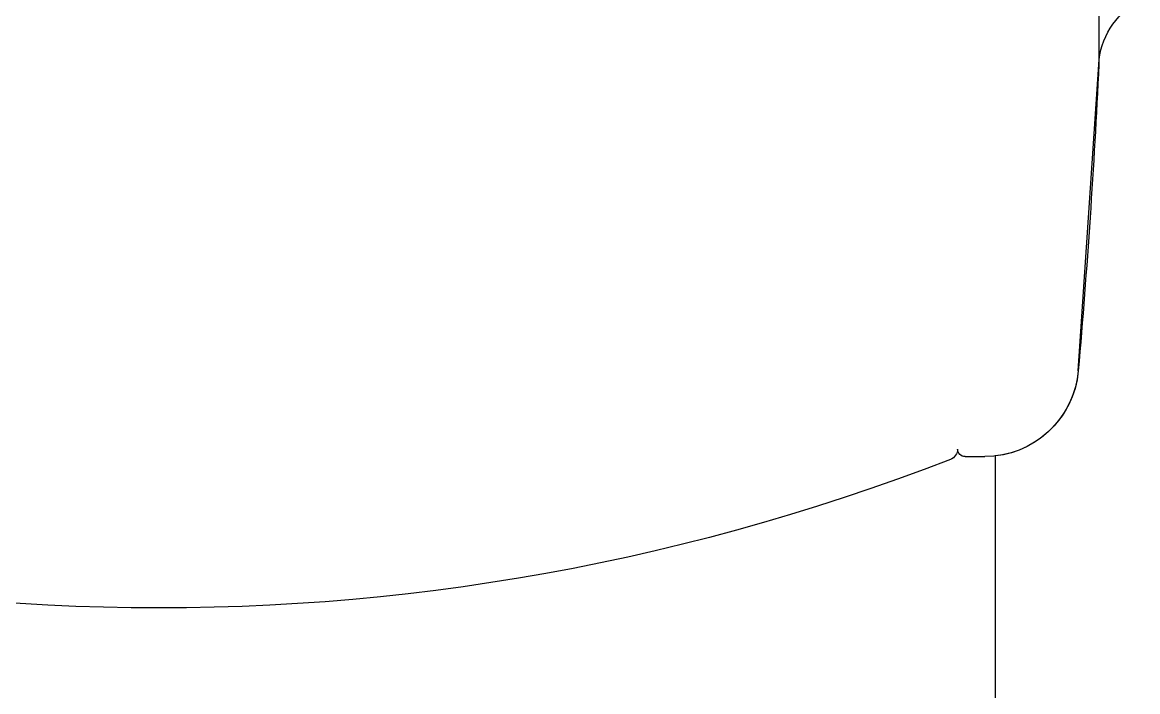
# Model space of a CAD drawing. Header units: millimetres. Extents: x 2213 to 82676, y 1050 to 28650.
# Drawn here: x 20312.19 to 20342.66, y 10364.9 to 10383.18 of the extents above; entities that cross this region are included whole.
import ezdxf

# ---------------------------------------------------------------- set-up
doc = ezdxf.new("R2010")
doc.units = ezdxf.units.MM
doc.header["$LTSCALE"] = 200
doc.layers.add('A-FIX', color=5, linetype='Continuous')

# ---------------------------------------------------------------- blocks, each defined once
blk = doc.blocks.new('A$C657279D5')
at = {"linetype": 'Continuous'}
for p, q in [((-142.469532, 815.33512), (-142.469532, 794.66488)), ((-141.906536, 786.300173), (-142.469532, 794.66488)), ((-139.637214, 783.971899), (-139.637214, 772.663717)), ((-138.815975, 783.955752), (-139.34978, 783.955752))]:
    blk.add_line(p, q, dxfattribs=at)
for centre, radius, start, end in [((-144.520283, 794.566745), 2.053097, 2.739705, 61.161112), ((73.505271, 805), 216.221947, 182.739705, 184.96139), ((-139.34978, 786.522124), 2.566372, 184.96139, 263.516958), ((-139.34978, 786.522124), 2.566372, 184.96139, 270), ((-116.79702, 839.450583), 59.628108, 248.743985, 295.638579), ((-138.815975, 784.161062), 0.20531, 270, 0.551113), ((-138.302701, 784.165999), 0.307965, 180.551113, 248.743985)]:
    blk.add_arc(centre, radius, start, end, dxfattribs=at)

msp = doc.modelspace()

# ---------------------------------------------------------------- block references
at = {"layer": 'A-FIX', "xscale": -1}
msp.add_blockref('A$C657279D5', (20199.133, 9587.363), dxfattribs=at)

doc.saveas('drawing.dxf')
